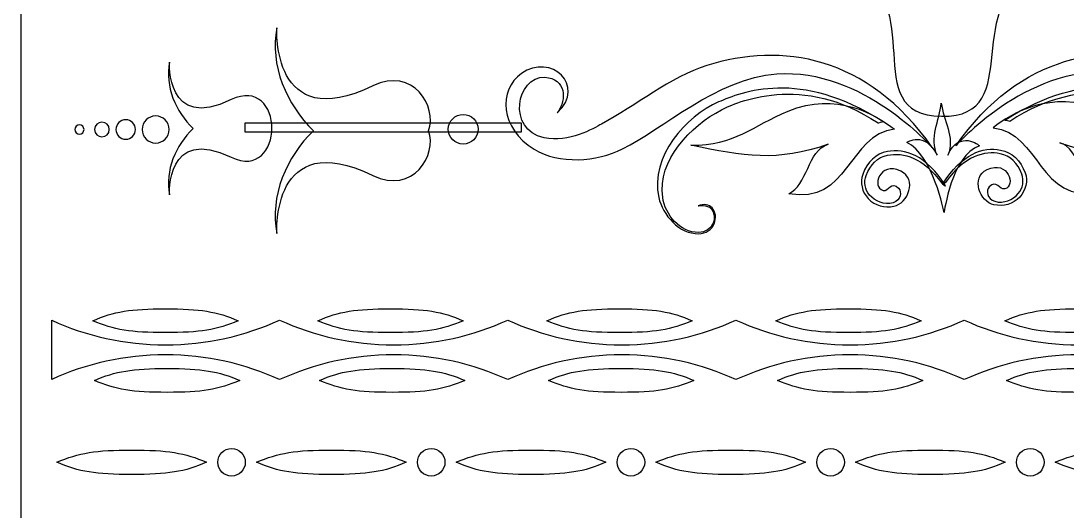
# Model space of a CAD drawing. Header units: millimetres. Extents: x -106 to 106, y -106 to 106.
# Drawn here: x -106.01 to -58.13, y -78.25 to -55.84 of the extents above; entities that cross this region are included whole.
import ezdxf

# ---------------------------------------------------------------- set-up
doc = ezdxf.new("R2010")
doc.units = ezdxf.units.MM
doc.header["$MEASUREMENT"] = 0
doc.layers.add('layer 1', color=7, linetype='Continuous')

msp = doc.modelspace()

# ---------------------------------------------------------------- linework, layer by layer
at = {"layer": 'layer 1', "color": 7}
msp.add_open_spline([(105.6569, -105.6569), (105.6569, -105.6569), (-106.0097, -105.6569), (-106.0097, -105.6569), (-106.0097, -105.6569), (-106.0097, -105.6569), (-106.0097, 106.0097), (-106.0097, 106.0097), (-106.0097, 106.0097), (-106.0097, 106.0097), (105.6569, 106.0097), (105.6569, 106.0097), (105.6569, 106.0097), (105.6569, 106.0097), (105.6569, -105.6569), (105.6569, -105.6569)], degree=3, knots=[0, 0, 0, 0, 0.2, 0.2, 0.2, 0.2, 0.4, 0.4, 0.4, 0.4, 0.6, 0.6, 0.6, 0.6, 1, 1, 1, 1], dxfattribs=at)
at = {"layer": 'layer 1', "color": 250}
for points, knots in [([(-64.8045, -55.2338), (-64.4992, -54.4965), (-64.0861, -53.7066), (-63.9159, -52.5129), (-63.9159, -52.5129), (-63.6841, -53.6794), (-63.1511, -54.6137), (-62.7735, -55.3919), (-62.7735, -55.3919), (-61.9881, -54.0352), (-60.7783, -53.1175), (-59.319, -53.5106), (-59.319, -53.5106), (-63.1801, -54.8393), (-59.8965, -60.2629), (-63.8753, -60.2037), (-63.8753, -60.2037), (-67.8539, -60.1444), (-64.3047, -54.8393), (-68.1651, -53.5106), (-68.1651, -53.5106), (-66.7633, -53.133), (-65.5901, -53.9653), (-64.8045, -55.2338)], [0, 0, 0, 0, 0.1428571, 0.1428571, 0.1428571, 0.1428572, 0.2857143, 0.2857143, 0.2857143, 0.2857143, 0.4285714, 0.4285714, 0.4285714, 0.4285714, 0.5714286, 0.5714286, 0.5714286, 0.5714286, 0.7142857, 0.7142857, 0.7142857, 0.7142857, 1, 1, 1, 1]), ([(-94.297, -56.1505), (-94.297, -56.1505), (-94.5609, -61.075), (-89.907, -58.8157), (-89.907, -58.8157), (-88.0469, -57.9158), (-86.954, -59.7658), (-87.3476, -60.8603), (-87.3476, -60.8603), (-86.954, -61.9538), (-88.0469, -63.8038), (-89.907, -62.9039), (-89.907, -62.9039), (-94.5609, -60.6457), (-94.297, -65.5691), (-94.297, -65.5691), (-94.297, -65.5691), (-94.6333, -63.8579), (-93.8514, -62.0396), (-92.6191, -60.8603), (-92.6191, -60.8603), (-93.8514, -59.68), (-94.6333, -57.8617), (-94.297, -56.1505)], [0, 0, 0, 0, 0.1428571, 0.1428571, 0.1428571, 0.1428572, 0.2857143, 0.2857143, 0.2857143, 0.2857143, 0.4285714, 0.4285714, 0.4285714, 0.4285714, 0.5714286, 0.5714286, 0.5714286, 0.5714286, 0.7142857, 0.7142857, 0.7142857, 0.7142857, 1, 1, 1, 1]), ([(-71.4147, -58.2658), (-74.1651, -58.467), (-76.6568, -60.7921), (-78.4729, -61.6968), (-78.4729, -61.6968), (-79.6575, -62.2866), (-81.3743, -62.4079), (-82.5213, -61.7126), (-82.5213, -61.7126), (-84.0908, -60.7604), (-84.1545, -58.9907), (-83.1043, -58.2483), (-83.1043, -58.2483), (-81.7514, -57.296), (-80.1131, -58.8012), (-81.4603, -60.04), (-81.4603, -60.04), (-80.9997, -59.4037), (-81.067, -58.4994), (-82.0354, -58.4105), (-82.0354, -58.4105), (-83.3241, -58.3933), (-83.7816, -60.8124), (-82.0683, -61.1835), (-82.0683, -61.1835), (-80.9194, -61.4329), (-79.8099, -60.7566), (-79.4296, -60.5551), (-79.4296, -60.5551), (-77.896, -59.7441), (-76.2556, -58.3878), (-74.618, -57.8793), (-74.618, -57.8793), (-71.1906, -56.8137), (-67.2699, -57.4063), (-64.3016, -61.6248), (-64.3016, -61.6248), (-64.3016, -61.6248), (-67.489, -57.9782), (-71.4147, -58.2658)], [0, 0, 0, 0, 0.0909091, 0.0909091, 0.0909091, 0.0909091, 0.1818182, 0.1818182, 0.1818182, 0.1818182, 0.2727273, 0.2727273, 0.2727273, 0.2727273, 0.3636364, 0.3636364, 0.3636364, 0.3636364, 0.4545455, 0.4545455, 0.4545455, 0.4545455, 0.5454545, 0.5454545, 0.5454545, 0.5454546, 0.6363636, 0.6363636, 0.6363636, 0.6363636, 0.7272727, 0.7272727, 0.7272727, 0.7272727, 0.8181818, 0.8181818, 0.8181818, 0.8181818, 1, 1, 1, 1]), ([(-56.1126, -58.1993), (-53.3622, -58.3998), (-50.8706, -60.7249), (-49.0548, -61.6296), (-49.0548, -61.6296), (-47.8699, -62.2201), (-46.1537, -62.3407), (-45.0063, -61.6455), (-45.0063, -61.6455), (-43.4366, -60.6939), (-43.3735, -58.9242), (-44.4238, -58.1814), (-44.4238, -58.1814), (-45.7763, -57.2295), (-47.415, -58.734), (-46.0674, -59.9729), (-46.0674, -59.9729), (-46.5277, -59.3369), (-46.4603, -58.4329), (-45.4923, -58.3433), (-45.4923, -58.3433), (-44.2033, -58.3265), (-43.7461, -60.7456), (-45.4594, -61.1163), (-45.4594, -61.1163), (-46.6086, -61.3664), (-47.7178, -60.6901), (-48.0978, -60.4879), (-48.0978, -60.4879), (-49.6317, -59.678), (-51.2721, -58.3209), (-52.9097, -57.8124), (-52.9097, -57.8124), (-56.3371, -56.7465), (-60.2574, -57.3388), (-63.2264, -61.5579), (-63.2264, -61.5579), (-63.2264, -61.5579), (-60.0387, -57.911), (-56.1126, -58.1993)], [0, 0, 0, 0, 0.0909091, 0.0909091, 0.0909091, 0.0909091, 0.1818182, 0.1818182, 0.1818182, 0.1818182, 0.2727273, 0.2727273, 0.2727273, 0.2727273, 0.3636364, 0.3636364, 0.3636364, 0.3636364, 0.4545455, 0.4545455, 0.4545455, 0.4545455, 0.5454545, 0.5454545, 0.5454545, 0.5454546, 0.6363636, 0.6363636, 0.6363636, 0.6363636, 0.7272727, 0.7272727, 0.7272727, 0.7272727, 0.8181818, 0.8181818, 0.8181818, 0.8181818, 1, 1, 1, 1]), ([(-99.2113, -57.7242), (-99.2113, -57.7242), (-99.3813, -60.8986), (-96.3817, -59.4423), (-96.3817, -59.4423), (-95.1826, -58.8629), (-94.5249, -59.7596), (-94.5249, -60.7552), (-94.5249, -60.7552), (-94.5249, -61.714), (-95.1826, -62.658), (-96.3817, -62.0785), (-96.3817, -62.0785), (-99.3813, -60.6216), (-99.2113, -63.7955), (-99.2113, -63.7955), (-99.2113, -63.7955), (-99.4283, -62.6928), (-98.925, -61.5211), (-98.1309, -60.7594), (-98.1309, -60.7594), (-98.925, -59.9994), (-99.4283, -58.8274), (-99.2113, -57.7242)], [0, 0, 0, 0, 0.1428571, 0.1428571, 0.1428571, 0.1428572, 0.2857143, 0.2857143, 0.2857143, 0.2857143, 0.4285714, 0.4285714, 0.4285714, 0.4285714, 0.5714286, 0.5714286, 0.5714286, 0.5714286, 0.7142857, 0.7142857, 0.7142857, 0.7142857, 1, 1, 1, 1]), ([(-74.9928, -65.5718), (-75.8675, -65.5908), (-76.6447, -64.713), (-76.819, -63.9096), (-76.819, -63.9096), (-77.2251, -62.033), (-75.5631, -60.194), (-74.078, -59.5488), (-74.078, -59.5488), (-73.0509, -59.1023), (-70.3726, -58.0085), (-66.5561, -60.4414), (-66.5561, -60.4414), (-66.538, -60.4531), (-66.7961, -60.4972), (-66.7793, -60.5089), (-66.7793, -60.5089), (-70.2387, -58.1873), (-73.2966, -59.5708), (-73.9441, -59.9057), (-73.9441, -59.9057), (-75.3628, -60.6395), (-76.874, -62.2104), (-76.6364, -63.9103), (-76.6364, -63.9103), (-76.5257, -64.6978), (-75.8386, -65.5315), (-74.9938, -65.5146), (-74.9938, -65.5146), (-74.6825, -65.5071), (-74.4426, -65.3538), (-74.3329, -65.0909), (-74.3329, -65.0909), (-74.2352, -64.8566), (-74.2795, -64.5941), (-74.4161, -64.4298), (-74.4161, -64.4298), (-74.589, -64.2234), (-75.0157, -64.2933), (-75.0157, -64.2933), (-75.0157, -64.2933), (-74.751, -64.1976), (-74.5225, -64.2341), (-74.3742, -64.3901), (-74.3742, -64.3901), (-74.2121, -64.5624), (-74.1732, -64.8587), (-74.2802, -65.113), (-74.2802, -65.113), (-74.3973, -65.3975), (-74.6585, -65.5656), (-74.9928, -65.5718)], [0, 0, 0, 0, 0.0714286, 0.0714286, 0.0714286, 0.0714286, 0.1428571, 0.1428571, 0.1428571, 0.1428572, 0.2142857, 0.2142857, 0.2142857, 0.2142857, 0.2857143, 0.2857143, 0.2857143, 0.2857143, 0.3571429, 0.3571429, 0.3571429, 0.3571429, 0.4285714, 0.4285714, 0.4285714, 0.4285714, 0.5, 0.5, 0.5, 0.5, 0.5714286, 0.5714286, 0.5714286, 0.5714286, 0.6428571, 0.6428571, 0.6428571, 0.6428572, 0.7142857, 0.7142857, 0.7142857, 0.7142857, 0.7857143, 0.7857143, 0.7857143, 0.7857143, 0.8571429, 0.8571429, 0.8571429, 0.8571429, 1, 1, 1, 1]), ([(-52.5349, -65.505), (-51.6598, -65.5239), (-50.883, -64.6465), (-50.7087, -63.8424), (-50.7087, -63.8424), (-50.3023, -61.9662), (-51.9649, -60.1275), (-53.4497, -59.482), (-53.4497, -59.482), (-54.4767, -59.0354), (-57.1548, -57.9416), (-60.9719, -60.3749), (-60.9719, -60.3749), (-60.9893, -60.3856), (-60.7316, -60.43), (-60.7484, -60.4414), (-60.7484, -60.4414), (-57.2889, -58.1204), (-54.2307, -59.5043), (-53.5836, -59.8389), (-53.5836, -59.8389), (-52.1649, -60.5726), (-50.6537, -62.144), (-50.8916, -63.8431), (-50.8916, -63.8431), (-51.0017, -64.6313), (-51.6886, -65.465), (-52.5332, -65.4478), (-52.5332, -65.4478), (-52.8451, -65.4399), (-53.0851, -65.2869), (-53.1945, -65.0237), (-53.1945, -65.0237), (-53.2921, -64.7898), (-53.2482, -64.5269), (-53.1113, -64.3633), (-53.1113, -64.3633), (-52.9387, -64.1559), (-52.512, -64.2268), (-52.512, -64.2268), (-52.512, -64.2268), (-52.7767, -64.1314), (-53.0057, -64.1669), (-53.1531, -64.323), (-53.1531, -64.323), (-53.3152, -64.4952), (-53.3548, -64.7915), (-53.2479, -65.0461), (-53.2479, -65.0461), (-53.13, -65.3314), (-52.8689, -65.4981), (-52.5349, -65.505)], [0, 0, 0, 0, 0.0714286, 0.0714286, 0.0714286, 0.0714286, 0.1428571, 0.1428571, 0.1428571, 0.1428572, 0.2142857, 0.2142857, 0.2142857, 0.2142857, 0.2857143, 0.2857143, 0.2857143, 0.2857143, 0.3571429, 0.3571429, 0.3571429, 0.3571429, 0.4285714, 0.4285714, 0.4285714, 0.4285714, 0.5, 0.5, 0.5, 0.5, 0.5714286, 0.5714286, 0.5714286, 0.5714286, 0.6428571, 0.6428571, 0.6428571, 0.6428572, 0.7142857, 0.7142857, 0.7142857, 0.7142857, 0.7857143, 0.7857143, 0.7857143, 0.7857143, 0.8571429, 0.8571429, 0.8571429, 0.8571429, 1, 1, 1, 1]), ([(-75.3506, -61.5256), (-72.9197, -62.0389), (-71.3908, -62.2983), (-69.07, -61.4818), (-69.07, -61.4818), (-69.9936, -61.7474), (-70.0255, -63.3973), (-70.8671, -63.7415), (-70.8671, -63.7415), (-68.1226, -64.2909), (-68.1627, -61.0219), (-66.0201, -60.7987), (-66.0201, -60.7987), (-66.8742, -60.1131), (-68.7058, -59.0513), (-70.8954, -59.9646), (-70.8954, -59.9646), (-72.5049, -60.636), (-73.3465, -61.5342), (-75.3506, -61.5256)], [0, 0, 0, 0, 0.1666667, 0.1666667, 0.1666667, 0.1666667, 0.3333333, 0.3333333, 0.3333333, 0.3333333, 0.5, 0.5, 0.5, 0.5, 0.6666667, 0.6666667, 0.6666667, 0.6666667, 1, 1, 1, 1]), ([(-52.1775, -61.4587), (-54.6075, -61.972), (-56.1366, -62.2315), (-58.4577, -61.415), (-58.4577, -61.415), (-57.5337, -61.6806), (-57.5026, -63.3308), (-56.6609, -63.6743), (-56.6609, -63.6743), (-59.4051, -64.2244), (-59.365, -60.9547), (-61.5076, -60.7318), (-61.5076, -60.7318), (-60.6531, -60.0466), (-58.8219, -58.9845), (-56.6327, -59.8974), (-56.6327, -59.8974), (-55.0228, -60.5689), (-54.1808, -61.4677), (-52.1775, -61.4587)], [0, 0, 0, 0, 0.1666667, 0.1666667, 0.1666667, 0.1666667, 0.3333333, 0.3333333, 0.3333333, 0.3333333, 0.5, 0.5, 0.5, 0.5, 0.6666667, 0.6666667, 0.6666667, 0.6666667, 1, 1, 1, 1]), ([(-62.1386, -61.5459), (-62.1386, -61.5459), (-63.0433, -60.7904), (-63.5828, -61.9741), (-63.5828, -61.9741), (-63.2433, -61.1618), (-63.7897, -60.3808), (-63.888, -59.6005), (-63.888, -59.6005), (-63.9588, -60.4011), (-64.4494, -61.1938), (-64.0667, -61.9869), (-64.0667, -61.9869), (-64.6687, -60.8334), (-65.4604, -61.3981), (-65.4604, -61.3981), (-65.4604, -61.3981), (-64.2699, -61.9621), (-63.7549, -64.5986), (-63.7549, -64.5986), (-63.7549, -64.5986), (-63.7549, -64.5986), (-63.4229, -62.0151), (-62.1386, -61.5459)], [0, 0, 0, 0, 0.1428571, 0.1428571, 0.1428571, 0.1428572, 0.2857143, 0.2857143, 0.2857143, 0.2857143, 0.4285714, 0.4285714, 0.4285714, 0.4285714, 0.5714286, 0.5714286, 0.5714286, 0.5714286, 0.7142857, 0.7142857, 0.7142857, 0.7142857, 1, 1, 1, 1]), ([(-99.2228, -60.8066), (-99.2228, -61.1476), (-99.4988, -61.425), (-99.8412, -61.425), (-99.8412, -61.425), (-100.1826, -61.425), (-100.4596, -61.1476), (-100.4596, -60.8066), (-100.4596, -60.8066), (-100.4596, -60.4652), (-100.1826, -60.1875), (-99.8412, -60.1875), (-99.8412, -60.1875), (-99.4988, -60.1875), (-99.2228, -60.4652), (-99.2228, -60.8066)], [0, 0, 0, 0, 0.2, 0.2, 0.2, 0.2, 0.4, 0.4, 0.4, 0.4, 0.6, 0.6, 0.6, 0.6, 1, 1, 1, 1]), ([(-86.4477, -60.7952), (-86.4477, -61.1718), (-86.1433, -61.4749), (-85.7677, -61.4749), (-85.7677, -61.4749), (-85.3925, -61.4749), (-85.0881, -61.1718), (-85.0881, -60.7952), (-85.0881, -60.7952), (-85.0881, -60.4204), (-85.3925, -60.1158), (-85.7677, -60.1158), (-85.7677, -60.1158), (-86.1433, -60.1158), (-86.4477, -60.4204), (-86.4477, -60.7952)], [0, 0, 0, 0, 0.2, 0.2, 0.2, 0.2, 0.4, 0.4, 0.4, 0.4, 0.6, 0.6, 0.6, 0.6, 1, 1, 1, 1]), ([(-103.1218, -60.8066), (-103.1218, -60.9216), (-103.2159, -61.016), (-103.3301, -61.016), (-103.3301, -61.016), (-103.4465, -61.016), (-103.5402, -60.9216), (-103.5402, -60.8066), (-103.5402, -60.8066), (-103.5402, -60.6912), (-103.4465, -60.5968), (-103.3301, -60.5968), (-103.3301, -60.5968), (-103.2159, -60.5968), (-103.1218, -60.6912), (-103.1218, -60.8066)], [0, 0, 0, 0, 0.2, 0.2, 0.2, 0.2, 0.4, 0.4, 0.4, 0.4, 0.6, 0.6, 0.6, 0.6, 1, 1, 1, 1]), ([(-101.9658, -60.8066), (-101.9658, -60.9916), (-102.1159, -61.1415), (-102.3008, -61.1415), (-102.3008, -61.1415), (-102.486, -61.1415), (-102.6359, -60.9916), (-102.6359, -60.8066), (-102.6359, -60.8066), (-102.6359, -60.6216), (-102.486, -60.4714), (-102.3008, -60.4714), (-102.3008, -60.4714), (-102.1159, -60.4714), (-101.9658, -60.6216), (-101.9658, -60.8066)], [0, 0, 0, 0, 0.2, 0.2, 0.2, 0.2, 0.4, 0.4, 0.4, 0.4, 0.6, 0.6, 0.6, 0.6, 1, 1, 1, 1]), ([(-100.7676, -60.8066), (-100.7676, -61.0536), (-100.9672, -61.2531), (-101.2139, -61.2531), (-101.2139, -61.2531), (-101.4606, -61.2531), (-101.6601, -61.0536), (-101.6601, -60.8066), (-101.6601, -60.8066), (-101.6601, -60.5599), (-101.4606, -60.3597), (-101.2139, -60.3597), (-101.2139, -60.3597), (-100.9672, -60.3597), (-100.7676, -60.5599), (-100.7676, -60.8066)], [0, 0, 0, 0, 0.2, 0.2, 0.2, 0.2, 0.4, 0.4, 0.4, 0.4, 0.6, 0.6, 0.6, 0.6, 1, 1, 1, 1]), ([(-83.1031, -60.9086), (-83.1031, -60.9086), (-95.7659, -60.9086), (-95.7659, -60.9086), (-95.7659, -60.9086), (-95.7659, -60.9086), (-95.7659, -60.5182), (-95.7659, -60.5182), (-95.7659, -60.5182), (-95.7659, -60.5182), (-83.1031, -60.5182), (-83.1031, -60.5182), (-83.1031, -60.5182), (-83.1031, -60.5182), (-83.1031, -60.9086), (-83.1031, -60.9086)], [0, 0, 0, 0, 0.2, 0.2, 0.2, 0.2, 0.4, 0.4, 0.4, 0.4, 0.6, 0.6, 0.6, 0.6, 1, 1, 1, 1]), ([(-67.4811, -62.8574), (-67.2761, -62.288), (-66.8756, -61.9169), (-66.3544, -61.8139), (-66.3544, -61.8139), (-65.5584, -61.6561), (-64.5774, -61.9734), (-63.6986, -63.3797), (-63.6986, -63.3797), (-63.6726, -63.4211), (-63.8505, -63.2791), (-63.8655, -63.2578), (-63.8655, -63.2578), (-64.6945, -62.0826), (-65.6289, -61.8401), (-66.3442, -61.981), (-66.3442, -61.981), (-66.7881, -62.0692), (-67.1492, -62.4141), (-67.3274, -62.9112), (-67.3274, -62.9112), (-67.4312, -63.1992), (-67.395, -63.5589), (-67.1664, -63.8065), (-67.1664, -63.8065), (-66.9226, -64.0718), (-66.496, -64.2854), (-66.0888, -64.158), (-66.0888, -64.158), (-65.7207, -64.0415), (-65.6809, -63.667), (-65.84, -63.4927), (-65.84, -63.4927), (-66.1647, -63.1368), (-66.3022, -63.6533), (-66.5478, -63.5912), (-66.5478, -63.5912), (-67.0854, -63.4559), (-66.7013, -62.2483), (-65.7436, -62.7055), (-65.7436, -62.7055), (-64.9643, -63.0776), (-65.4097, -64.1897), (-66.0548, -64.3161), (-66.0548, -64.3161), (-66.4831, -64.3998), (-66.9271, -64.2947), (-67.2301, -63.9647), (-67.2301, -63.9647), (-67.5179, -63.6526), (-67.6137, -63.2288), (-67.4811, -62.8574)], [0, 0, 0, 0, 0.0714286, 0.0714286, 0.0714286, 0.0714286, 0.1428571, 0.1428571, 0.1428571, 0.1428572, 0.2142857, 0.2142857, 0.2142857, 0.2142857, 0.2857143, 0.2857143, 0.2857143, 0.2857143, 0.3571429, 0.3571429, 0.3571429, 0.3571429, 0.4285714, 0.4285714, 0.4285714, 0.4285714, 0.5, 0.5, 0.5, 0.5, 0.5714286, 0.5714286, 0.5714286, 0.5714286, 0.6428571, 0.6428571, 0.6428571, 0.6428572, 0.7142857, 0.7142857, 0.7142857, 0.7142857, 0.7857143, 0.7857143, 0.7857143, 0.7857143, 0.8571429, 0.8571429, 0.8571429, 0.8571429, 1, 1, 1, 1]), ([(-60.0469, -62.7913), (-60.2516, -62.2211), (-60.6516, -61.8501), (-61.173, -61.7468), (-61.173, -61.7468), (-61.9693, -61.5893), (-62.9499, -61.9069), (-63.8291, -63.3126), (-63.8291, -63.3126), (-63.8548, -63.3539), (-63.6769, -63.2123), (-63.6622, -63.1906), (-63.6622, -63.1906), (-62.8328, -62.0151), (-61.8985, -61.7733), (-61.1838, -61.9142), (-61.1838, -61.9142), (-60.7399, -62.002), (-60.3782, -62.3472), (-60.2002, -62.844), (-60.2002, -62.844), (-60.0969, -63.132), (-60.1331, -63.4917), (-60.3613, -63.7394), (-60.3613, -63.7394), (-60.605, -64.005), (-61.0321, -64.2186), (-61.4386, -64.0908), (-61.4386, -64.0908), (-61.8069, -63.975), (-61.8465, -63.5999), (-61.6877, -63.4255), (-61.6877, -63.4255), (-61.3633, -63.07), (-61.2255, -63.5868), (-60.9798, -63.5248), (-60.9798, -63.5248), (-60.4419, -63.3887), (-60.8259, -62.1815), (-61.7841, -62.6387), (-61.7841, -62.6387), (-62.563, -63.0108), (-62.1174, -64.1228), (-61.4725, -64.2486), (-61.4725, -64.2486), (-61.0443, -64.333), (-60.6009, -64.2276), (-60.2972, -63.8978), (-60.2972, -63.8978), (-60.0094, -63.5857), (-59.914, -63.1616), (-60.0469, -62.7913)], [0, 0, 0, 0, 0.0714286, 0.0714286, 0.0714286, 0.0714286, 0.1428571, 0.1428571, 0.1428571, 0.1428572, 0.2142857, 0.2142857, 0.2142857, 0.2142857, 0.2857143, 0.2857143, 0.2857143, 0.2857143, 0.3571429, 0.3571429, 0.3571429, 0.3571429, 0.4285714, 0.4285714, 0.4285714, 0.4285714, 0.5, 0.5, 0.5, 0.5, 0.5714286, 0.5714286, 0.5714286, 0.5714286, 0.6428571, 0.6428571, 0.6428571, 0.6428572, 0.7142857, 0.7142857, 0.7142857, 0.7142857, 0.7857143, 0.7857143, 0.7857143, 0.7857143, 0.8571429, 0.8571429, 0.8571429, 0.8571429, 1, 1, 1, 1])]:
    msp.add_open_spline(points, degree=3, knots=knots, dxfattribs=at)
at = {"layer": 'layer 1'}
for points, knots in [([(-99.3946, -69.0042), (-100.9738, -69.0042), (-101.7581, -69.1275), (-102.7198, -69.5489), (-102.7198, -69.5489), (-101.7581, -69.9702), (-100.9738, -70.0939), (-99.3946, -70.0939), (-99.3946, -70.0939), (-97.8155, -70.0939), (-97.0314, -69.9702), (-96.0694, -69.5489), (-96.0694, -69.5489), (-97.0314, -69.1275), (-97.8155, -69.0042), (-99.3946, -69.0042)], [0, 0, 0, 0, 0.2, 0.2, 0.2, 0.2, 0.4, 0.4, 0.4, 0.4, 0.6, 0.6, 0.6, 0.6, 1, 1, 1, 1]), ([(-89.0949, -69.0042), (-90.6742, -69.0042), (-91.4584, -69.1275), (-92.4201, -69.5489), (-92.4201, -69.5489), (-91.4584, -69.9702), (-90.6742, -70.0939), (-89.0949, -70.0939), (-89.0949, -70.0939), (-87.5159, -70.0939), (-86.7318, -69.9702), (-85.7699, -69.5489), (-85.7699, -69.5489), (-86.7318, -69.1275), (-87.5159, -69.0042), (-89.0949, -69.0042)], [0, 0, 0, 0, 0.2, 0.2, 0.2, 0.2, 0.4, 0.4, 0.4, 0.4, 0.6, 0.6, 0.6, 0.6, 1, 1, 1, 1]), ([(-78.6124, -69.0042), (-80.1918, -69.0042), (-80.9759, -69.1275), (-81.9376, -69.5489), (-81.9376, -69.5489), (-80.9759, -69.9702), (-80.1918, -70.0939), (-78.6124, -70.0939), (-78.6124, -70.0939), (-77.0335, -70.0939), (-76.2492, -69.9702), (-75.2873, -69.5489), (-75.2873, -69.5489), (-76.2492, -69.1275), (-77.0335, -69.0042), (-78.6124, -69.0042)], [0, 0, 0, 0, 0.2, 0.2, 0.2, 0.2, 0.4, 0.4, 0.4, 0.4, 0.6, 0.6, 0.6, 0.6, 1, 1, 1, 1]), ([(-68.1298, -69.0042), (-69.7094, -69.0042), (-70.4935, -69.1275), (-71.4552, -69.5489), (-71.4552, -69.5489), (-70.4935, -69.9702), (-69.7094, -70.0939), (-68.1298, -70.0939), (-68.1298, -70.0939), (-66.5509, -70.0939), (-65.7668, -69.9702), (-64.8049, -69.5489), (-64.8049, -69.5489), (-65.7668, -69.1275), (-66.5509, -69.0042), (-68.1298, -69.0042)], [0, 0, 0, 0, 0.2, 0.2, 0.2, 0.2, 0.4, 0.4, 0.4, 0.4, 0.6, 0.6, 0.6, 0.6, 1, 1, 1, 1]), ([(-57.6474, -69.0042), (-59.2266, -69.0042), (-60.0111, -69.1275), (-60.9728, -69.5489), (-60.9728, -69.5489), (-60.0111, -69.9702), (-59.2266, -70.0939), (-57.6474, -70.0939), (-57.6474, -70.0939), (-56.0684, -70.0939), (-55.2842, -69.9702), (-54.3222, -69.5489), (-54.3222, -69.5489), (-55.2842, -69.1275), (-56.0684, -69.0042), (-57.6474, -69.0042)], [0, 0, 0, 0, 0.2, 0.2, 0.2, 0.2, 0.4, 0.4, 0.4, 0.4, 0.6, 0.6, 0.6, 0.6, 1, 1, 1, 1]), ([(104.2637, -69.5216), (102.6845, -70.2472), (100.913, -70.654), (99.0409, -70.654), (99.0409, -70.654), (97.1696, -70.654), (95.3974, -70.2472), (93.8185, -69.5216), (93.8185, -69.5216), (92.2393, -70.2472), (90.4678, -70.654), (88.5954, -70.654), (88.5954, -70.654), (86.7244, -70.654), (84.9525, -70.2472), (83.373, -69.5216), (83.373, -69.5216), (81.7937, -70.2472), (80.0226, -70.654), (78.1506, -70.654), (78.1506, -70.654), (76.2788, -70.654), (74.507, -70.2472), (72.9278, -69.5216), (72.9278, -69.5216), (71.3489, -70.2472), (69.5778, -70.654), (67.7057, -70.654), (67.7057, -70.654), (65.8333, -70.654), (64.0622, -70.2472), (62.483, -69.5216), (62.483, -69.5216), (60.9041, -70.2472), (59.1326, -70.654), (57.2605, -70.654), (57.2605, -70.654), (55.3888, -70.654), (53.617, -70.2472), (52.0378, -69.5216), (52.0378, -69.5216), (50.4585, -70.2472), (48.6874, -70.654), (46.8157, -70.654), (46.8157, -70.654), (44.9436, -70.654), (43.1725, -70.2472), (41.5929, -69.5216), (41.5929, -69.5216), (40.0137, -70.2472), (38.2422, -70.654), (36.3702, -70.654), (36.3702, -70.654), (34.4984, -70.654), (32.727, -70.2472), (31.1478, -69.5216), (31.1478, -69.5216), (29.5689, -70.2472), (27.7967, -70.654), (25.9253, -70.654), (25.9253, -70.654), (24.0533, -70.654), (22.2821, -70.2472), (20.7026, -69.5216), (20.7026, -69.5216), (19.123, -70.2472), (17.3519, -70.654), (15.4805, -70.654), (15.4805, -70.654), (13.6084, -70.654), (11.8366, -70.2472), (10.2574, -69.5216), (10.2574, -69.5216), (8.6781, -70.2472), (6.9063, -70.654), (5.0346, -70.654), (5.0346, -70.654), (3.1777, -70.654), (1.4193, -70.2527), (-0.151, -69.5371), (-0.151, -69.5371), (-0.151, -69.5371), (-0.151, -69.5278), (-0.151, -69.5278), (-0.151, -69.5278), (-0.1557, -69.5258), (-0.1607, -69.5237), (-0.1653, -69.5216), (-0.1653, -69.5216), (-1.7445, -70.2472), (-3.5162, -70.654), (-5.3881, -70.654), (-5.3881, -70.654), (-7.2596, -70.654), (-9.0316, -70.2472), (-10.6108, -69.5216), (-10.6108, -69.5216), (-12.1901, -70.2472), (-13.9614, -70.654), (-15.8338, -70.654), (-15.8338, -70.654), (-17.7046, -70.654), (-19.4766, -70.2472), (-21.0562, -69.5216), (-21.0562, -69.5216), (-22.6353, -70.2472), (-24.4064, -70.654), (-26.279, -70.654), (-26.279, -70.654), (-28.1503, -70.654), (-29.922, -70.2472), (-31.5016, -69.5216), (-31.5016, -69.5216), (-33.0805, -70.2472), (-34.8514, -70.654), (-36.7234, -70.654), (-36.7234, -70.654), (-38.5959, -70.654), (-40.367, -70.2472), (-41.9462, -69.5216), (-41.9462, -69.5216), (-43.5255, -70.2472), (-45.2966, -70.654), (-47.1685, -70.654), (-47.1685, -70.654), (-49.0405, -70.654), (-50.812, -70.2472), (-52.3912, -69.5216), (-52.3912, -69.5216), (-53.9708, -70.2472), (-55.7419, -70.654), (-57.6135, -70.654), (-57.6135, -70.654), (-59.4856, -70.654), (-61.2568, -70.2472), (-62.8363, -69.5216), (-62.8363, -69.5216), (-64.4155, -70.2472), (-66.187, -70.654), (-68.059, -70.654), (-68.059, -70.654), (-69.9311, -70.654), (-71.7022, -70.2472), (-73.2813, -69.5216), (-73.2813, -69.5216), (-74.8607, -70.2472), (-76.6323, -70.654), (-78.5039, -70.654), (-78.5039, -70.654), (-80.3759, -70.654), (-82.1472, -70.2472), (-83.7266, -69.5216), (-83.7266, -69.5216), (-85.3062, -70.2472), (-87.0773, -70.654), (-88.9489, -70.654), (-88.9489, -70.654), (-90.8209, -70.654), (-92.5928, -70.2472), (-94.1716, -69.5216), (-94.1716, -69.5216), (-95.751, -70.2472), (-97.5229, -70.654), (-99.3942, -70.654), (-99.3942, -70.654), (-101.2587, -70.654), (-103.0236, -70.2496), (-104.5986, -69.5296), (-104.5986, -69.5296), (-104.5986, -69.5296), (-104.5986, -72.2353), (-104.5986, -72.2353), (-104.5986, -72.2353), (-103.0236, -71.5153), (-101.2587, -71.1108), (-99.3942, -71.1108), (-99.3942, -71.1108), (-97.5229, -71.1108), (-95.751, -71.5181), (-94.1716, -72.2436), (-94.1716, -72.2436), (-92.5928, -71.5181), (-90.8209, -71.1108), (-88.9489, -71.1108), (-88.9489, -71.1108), (-87.0773, -71.1108), (-85.3062, -71.5181), (-83.7266, -72.2436), (-83.7266, -72.2436), (-82.1472, -71.5181), (-80.3759, -71.1108), (-78.5039, -71.1108), (-78.5039, -71.1108), (-76.6323, -71.1108), (-74.8607, -71.5181), (-73.2813, -72.2436), (-73.2813, -72.2436), (-71.7022, -71.5181), (-69.9311, -71.1108), (-68.059, -71.1108), (-68.059, -71.1108), (-66.187, -71.1108), (-64.4155, -71.5181), (-62.8363, -72.2436), (-62.8363, -72.2436), (-61.2568, -71.5181), (-59.4856, -71.1108), (-57.6135, -71.1108), (-57.6135, -71.1108), (-55.7419, -71.1108), (-53.9708, -71.5181), (-52.3912, -72.2436), (-52.3912, -72.2436), (-50.812, -71.5181), (-49.0405, -71.1108), (-47.1685, -71.1108), (-47.1685, -71.1108), (-45.2966, -71.1108), (-43.5255, -71.5181), (-41.9462, -72.2436), (-41.9462, -72.2436), (-40.367, -71.5181), (-38.5959, -71.1108), (-36.7234, -71.1108), (-36.7234, -71.1108), (-34.8514, -71.1108), (-33.0805, -71.5181), (-31.5016, -72.2436), (-31.5016, -72.2436), (-29.922, -71.5181), (-28.1503, -71.1108), (-26.279, -71.1108), (-26.279, -71.1108), (-24.4064, -71.1108), (-22.6353, -71.5181), (-21.0562, -72.2436), (-21.0562, -72.2436), (-19.4766, -71.5181), (-17.7046, -71.1108), (-15.8338, -71.1108), (-15.8338, -71.1108), (-13.9614, -71.1108), (-12.1901, -71.5181), (-10.6108, -72.2436), (-10.6108, -72.2436), (-9.0316, -71.5181), (-7.2596, -71.1108), (-5.3881, -71.1108), (-5.3881, -71.1108), (-3.5162, -71.1108), (-1.7445, -71.5181), (-0.1653, -72.2436), (-0.1653, -72.2436), (-0.1607, -72.2412), (-0.1557, -72.2395), (-0.151, -72.2374), (-0.151, -72.2374), (-0.151, -72.2374), (-0.151, -72.2277), (-0.151, -72.2277), (-0.151, -72.2277), (1.4193, -71.5126), (3.1777, -71.1108), (5.0346, -71.1108), (5.0346, -71.1108), (6.9063, -71.1108), (8.6781, -71.5181), (10.2574, -72.2436), (10.2574, -72.2436), (11.8366, -71.5181), (13.6084, -71.1108), (15.4805, -71.1108), (15.4805, -71.1108), (17.3519, -71.1108), (19.123, -71.5181), (20.7026, -72.2436), (20.7026, -72.2436), (22.2821, -71.5181), (24.0533, -71.1108), (25.9253, -71.1108), (25.9253, -71.1108), (27.7967, -71.1108), (29.5689, -71.5181), (31.1478, -72.2436), (31.1478, -72.2436), (32.727, -71.5181), (34.4984, -71.1108), (36.3702, -71.1108), (36.3702, -71.1108), (38.2422, -71.1108), (40.0137, -71.5181), (41.5929, -72.2436), (41.5929, -72.2436), (43.1725, -71.5181), (44.9436, -71.1108), (46.8157, -71.1108), (46.8157, -71.1108), (48.6874, -71.1108), (50.4585, -71.5181), (52.0378, -72.2436), (52.0378, -72.2436), (53.617, -71.5181), (55.3888, -71.1108), (57.2605, -71.1108), (57.2605, -71.1108), (59.1326, -71.1108), (60.9041, -71.5181), (62.483, -72.2436), (62.483, -72.2436), (64.0622, -71.5181), (65.8333, -71.1108), (67.7057, -71.1108), (67.7057, -71.1108), (69.5778, -71.1108), (71.3489, -71.5181), (72.9278, -72.2436), (72.9278, -72.2436), (74.507, -71.5181), (76.2788, -71.1108), (78.1506, -71.1108), (78.1506, -71.1108), (80.0226, -71.1108), (81.7937, -71.5181), (83.373, -72.2436), (83.373, -72.2436), (84.9525, -71.5181), (86.7244, -71.1108), (88.5954, -71.1108), (88.5954, -71.1108), (90.4678, -71.1108), (92.2393, -71.5181), (93.8185, -72.2436), (93.8185, -72.2436), (95.3974, -71.5181), (97.1696, -71.1108), (99.0409, -71.1108), (99.0409, -71.1108), (100.913, -71.1108), (102.6845, -71.5181), (104.2637, -72.2436), (104.2637, -72.2436), (104.2685, -72.2412), (104.2733, -72.2395), (104.2782, -72.2374), (104.2782, -72.2374), (104.2782, -72.2374), (104.2782, -69.5278), (104.2782, -69.5278), (104.2782, -69.5278), (104.2733, -69.5258), (104.2685, -69.5237), (104.2637, -69.5216)], [0, 0, 0, 0, 0.011236, 0.011236, 0.011236, 0.011236, 0.0224719, 0.0224719, 0.0224719, 0.0224719, 0.0337079, 0.0337079, 0.0337079, 0.0337079, 0.0449438, 0.0449438, 0.0449438, 0.0449438, 0.0561798, 0.0561798, 0.0561798, 0.0561798, 0.0674157, 0.0674157, 0.0674157, 0.0674157, 0.0786517, 0.0786517, 0.0786517, 0.0786517, 0.0898876, 0.0898876, 0.0898876, 0.0898877, 0.1011236, 0.1011236, 0.1011236, 0.1011236, 0.1123596, 0.1123596, 0.1123596, 0.1123596, 0.1235955, 0.1235955, 0.1235955, 0.1235955, 0.1348315, 0.1348315, 0.1348315, 0.1348315, 0.1460674, 0.1460674, 0.1460674, 0.1460674, 0.1573034, 0.1573034, 0.1573034, 0.1573034, 0.1685393, 0.1685393, 0.1685393, 0.1685393, 0.1797753, 0.1797753, 0.1797753, 0.1797753, 0.1910112, 0.1910112, 0.1910112, 0.1910112, 0.2022472, 0.2022472, 0.2022472, 0.2022472, 0.2134831, 0.2134831, 0.2134831, 0.2134832, 0.2247191, 0.2247191, 0.2247191, 0.2247191, 0.2359551, 0.2359551, 0.2359551, 0.2359551, 0.247191, 0.247191, 0.247191, 0.247191, 0.258427, 0.258427, 0.258427, 0.258427, 0.2696629, 0.2696629, 0.2696629, 0.2696629, 0.2808989, 0.2808989, 0.2808989, 0.2808989, 0.2921348, 0.2921348, 0.2921348, 0.2921348, 0.3033708, 0.3033708, 0.3033708, 0.3033708, 0.3146067, 0.3146067, 0.3146067, 0.3146068, 0.3258427, 0.3258427, 0.3258427, 0.3258427, 0.3370787, 0.3370787, 0.3370787, 0.3370787, 0.3483146, 0.3483146, 0.3483146, 0.3483146, 0.3595506, 0.3595506, 0.3595506, 0.3595506, 0.3707865, 0.3707865, 0.3707865, 0.3707865, 0.3820225, 0.3820225, 0.3820225, 0.3820225, 0.3932584, 0.3932584, 0.3932584, 0.3932584, 0.4044944, 0.4044944, 0.4044944, 0.4044944, 0.4157303, 0.4157303, 0.4157303, 0.4157303, 0.4269663, 0.4269663, 0.4269663, 0.4269663, 0.4382022, 0.4382022, 0.4382022, 0.4382023, 0.4494382, 0.4494382, 0.4494382, 0.4494382, 0.4606742, 0.4606742, 0.4606742, 0.4606742, 0.4719101, 0.4719101, 0.4719101, 0.4719101, 0.4831461, 0.4831461, 0.4831461, 0.4831461, 0.494382, 0.494382, 0.494382, 0.494382, 0.505618, 0.505618, 0.505618, 0.505618, 0.5168539, 0.5168539, 0.5168539, 0.5168539, 0.5280899, 0.5280899, 0.5280899, 0.5280899, 0.5393258, 0.5393258, 0.5393258, 0.5393259, 0.5505618, 0.5505618, 0.5505618, 0.5505618, 0.5617978, 0.5617978, 0.5617978, 0.5617978, 0.5730337, 0.5730337, 0.5730337, 0.5730337, 0.5842697, 0.5842697, 0.5842697, 0.5842697, 0.5955056, 0.5955056, 0.5955056, 0.5955056, 0.6067416, 0.6067416, 0.6067416, 0.6067416, 0.6179775, 0.6179775, 0.6179775, 0.6179775, 0.6292135, 0.6292135, 0.6292135, 0.6292135, 0.6404494, 0.6404494, 0.6404494, 0.6404494, 0.6516854, 0.6516854, 0.6516854, 0.6516854, 0.6629213, 0.6629213, 0.6629213, 0.6629214, 0.6741573, 0.6741573, 0.6741573, 0.6741573, 0.6853933, 0.6853933, 0.6853933, 0.6853933, 0.6966292, 0.6966292, 0.6966292, 0.6966292, 0.7078652, 0.7078652, 0.7078652, 0.7078652, 0.7191011, 0.7191011, 0.7191011, 0.7191011, 0.7303371, 0.7303371, 0.7303371, 0.7303371, 0.741573, 0.741573, 0.741573, 0.741573, 0.752809, 0.752809, 0.752809, 0.752809, 0.7640449, 0.7640449, 0.7640449, 0.764045, 0.7752809, 0.7752809, 0.7752809, 0.7752809, 0.7865169, 0.7865169, 0.7865169, 0.7865169, 0.7977528, 0.7977528, 0.7977528, 0.7977528, 0.8089888, 0.8089888, 0.8089888, 0.8089888, 0.8202247, 0.8202247, 0.8202247, 0.8202247, 0.8314607, 0.8314607, 0.8314607, 0.8314607, 0.8426966, 0.8426966, 0.8426966, 0.8426966, 0.8539326, 0.8539326, 0.8539326, 0.8539326, 0.8651685, 0.8651685, 0.8651685, 0.8651685, 0.8764045, 0.8764045, 0.8764045, 0.8764045, 0.8876404, 0.8876404, 0.8876404, 0.8876405, 0.8988764, 0.8988764, 0.8988764, 0.8988764, 0.9101124, 0.9101124, 0.9101124, 0.9101124, 0.9213483, 0.9213483, 0.9213483, 0.9213483, 0.9325843, 0.9325843, 0.9325843, 0.9325843, 0.9438202, 0.9438202, 0.9438202, 0.9438202, 0.9550562, 0.9550562, 0.9550562, 0.9550562, 0.9662921, 0.9662921, 0.9662921, 0.9662921, 0.9775281, 0.9775281, 0.9775281, 0.9775281, 1, 1, 1, 1]), ([(-99.3203, -71.7358), (-100.8995, -71.7358), (-101.6838, -71.8591), (-102.6455, -72.2804), (-102.6455, -72.2804), (-101.6838, -72.7018), (-100.8995, -72.8251), (-99.3203, -72.8251), (-99.3203, -72.8251), (-97.7413, -72.8251), (-96.9572, -72.7018), (-95.9953, -72.2804), (-95.9953, -72.2804), (-96.9572, -71.8591), (-97.7413, -71.7358), (-99.3203, -71.7358)], [0, 0, 0, 0, 0.2, 0.2, 0.2, 0.2, 0.4, 0.4, 0.4, 0.4, 0.6, 0.6, 0.6, 0.6, 1, 1, 1, 1]), ([(-89.0207, -71.7358), (-90.6001, -71.7358), (-91.3842, -71.8591), (-92.3459, -72.2804), (-92.3459, -72.2804), (-91.3842, -72.7018), (-90.6001, -72.8251), (-89.0207, -72.8251), (-89.0207, -72.8251), (-87.4416, -72.8251), (-86.6577, -72.7018), (-85.6957, -72.2804), (-85.6957, -72.2804), (-86.6577, -71.8591), (-87.4416, -71.7358), (-89.0207, -71.7358)], [0, 0, 0, 0, 0.2, 0.2, 0.2, 0.2, 0.4, 0.4, 0.4, 0.4, 0.6, 0.6, 0.6, 0.6, 1, 1, 1, 1]), ([(-78.5383, -71.7358), (-80.1177, -71.7358), (-80.9018, -71.8591), (-81.8635, -72.2804), (-81.8635, -72.2804), (-80.9018, -72.7018), (-80.1177, -72.8251), (-78.5383, -72.8251), (-78.5383, -72.8251), (-76.9592, -72.8251), (-76.1751, -72.7018), (-75.2133, -72.2804), (-75.2133, -72.2804), (-76.1751, -71.8591), (-76.9592, -71.7358), (-78.5383, -71.7358)], [0, 0, 0, 0, 0.2, 0.2, 0.2, 0.2, 0.4, 0.4, 0.4, 0.4, 0.6, 0.6, 0.6, 0.6, 1, 1, 1, 1]), ([(-68.0558, -71.7358), (-69.6351, -71.7358), (-70.4193, -71.8591), (-71.3809, -72.2804), (-71.3809, -72.2804), (-70.4193, -72.7018), (-69.6351, -72.8251), (-68.0558, -72.8251), (-68.0558, -72.8251), (-66.4769, -72.8251), (-65.6926, -72.7018), (-64.7307, -72.2804), (-64.7307, -72.2804), (-65.6926, -71.8591), (-66.4769, -71.7358), (-68.0558, -71.7358)], [0, 0, 0, 0, 0.2, 0.2, 0.2, 0.2, 0.4, 0.4, 0.4, 0.4, 0.6, 0.6, 0.6, 0.6, 1, 1, 1, 1]), ([(-57.5734, -71.7358), (-59.1524, -71.7358), (-59.9369, -71.8591), (-60.8986, -72.2804), (-60.8986, -72.2804), (-59.9369, -72.7018), (-59.1524, -72.8251), (-57.5734, -72.8251), (-57.5734, -72.8251), (-55.9941, -72.8251), (-55.21, -72.7018), (-54.2481, -72.2804), (-54.2481, -72.2804), (-55.21, -71.8591), (-55.9941, -71.7358), (-57.5734, -71.7358)], [0, 0, 0, 0, 0.2, 0.2, 0.2, 0.2, 0.4, 0.4, 0.4, 0.4, 0.6, 0.6, 0.6, 0.6, 1, 1, 1, 1]), ([(-100.9375, -75.4627), (-102.5646, -75.4627), (-103.373, -75.5895), (-104.3633, -76.0236), (-104.3633, -76.0236), (-103.373, -76.458), (-102.5646, -76.5851), (-100.9375, -76.5851), (-100.9375, -76.5851), (-99.31, -76.5851), (-98.5026, -76.458), (-97.5116, -76.0236), (-97.5116, -76.0236), (-98.5026, -75.5895), (-99.31, -75.4627), (-100.9375, -75.4627)], [0, 0, 0, 0, 0.2, 0.2, 0.2, 0.2, 0.4, 0.4, 0.4, 0.4, 0.6, 0.6, 0.6, 0.6, 1, 1, 1, 1]), ([(-95.7391, -76.0236), (-95.7391, -75.6763), (-96.0208, -75.3955), (-96.3679, -75.3955), (-96.3679, -75.3955), (-96.7153, -75.3955), (-96.9966, -75.6763), (-96.9966, -76.0236), (-96.9966, -76.0236), (-96.9966, -76.3715), (-96.7153, -76.6526), (-96.3679, -76.6526), (-96.3679, -76.6526), (-96.0208, -76.6526), (-95.7391, -76.3715), (-95.7391, -76.0236)], [0, 0, 0, 0, 0.2, 0.2, 0.2, 0.2, 0.4, 0.4, 0.4, 0.4, 0.6, 0.6, 0.6, 0.6, 1, 1, 1, 1]), ([(-91.7992, -76.5851), (-90.171, -76.5851), (-89.3635, -76.458), (-88.3727, -76.0236), (-88.3727, -76.0236), (-89.3635, -75.5895), (-90.171, -75.4627), (-91.7992, -75.4627), (-91.7992, -75.4627), (-93.4256, -75.4627), (-94.2338, -75.5895), (-95.2241, -76.0236), (-95.2241, -76.0236), (-94.2338, -76.458), (-93.4256, -76.5851), (-91.7992, -76.5851)], [0, 0, 0, 0, 0.2, 0.2, 0.2, 0.2, 0.4, 0.4, 0.4, 0.4, 0.6, 0.6, 0.6, 0.6, 1, 1, 1, 1]), ([(-87.858, -76.0236), (-87.858, -76.3715), (-87.5763, -76.6526), (-87.2289, -76.6526), (-87.2289, -76.6526), (-86.8818, -76.6526), (-86.6, -76.3715), (-86.6, -76.0236), (-86.6, -76.0236), (-86.6, -75.6763), (-86.8818, -75.3955), (-87.2289, -75.3955), (-87.2289, -75.3955), (-87.5763, -75.3955), (-87.858, -75.6763), (-87.858, -76.0236)], [0, 0, 0, 0, 0.2, 0.2, 0.2, 0.2, 0.4, 0.4, 0.4, 0.4, 0.6, 0.6, 0.6, 0.6, 1, 1, 1, 1]), ([(-82.6597, -75.4627), (-84.2866, -75.4627), (-85.094, -75.5895), (-86.0857, -76.0236), (-86.0857, -76.0236), (-85.094, -76.458), (-84.2866, -76.5851), (-82.6597, -76.5851), (-82.6597, -76.5851), (-81.0325, -76.5851), (-80.2245, -76.458), (-79.2332, -76.0236), (-79.2332, -76.0236), (-80.2245, -75.5895), (-81.0325, -75.4627), (-82.6597, -75.4627)], [0, 0, 0, 0, 0.2, 0.2, 0.2, 0.2, 0.4, 0.4, 0.4, 0.4, 0.6, 0.6, 0.6, 0.6, 1, 1, 1, 1]), ([(-78.719, -76.0236), (-78.719, -76.3715), (-78.4372, -76.6526), (-78.0899, -76.6526), (-78.0899, -76.6526), (-77.7426, -76.6526), (-77.4608, -76.3715), (-77.4608, -76.0236), (-77.4608, -76.0236), (-77.4608, -75.6763), (-77.7426, -75.3955), (-78.0899, -75.3955), (-78.0899, -75.3955), (-78.4372, -75.3955), (-78.719, -75.6763), (-78.719, -76.0236)], [0, 0, 0, 0, 0.2, 0.2, 0.2, 0.2, 0.4, 0.4, 0.4, 0.4, 0.6, 0.6, 0.6, 0.6, 1, 1, 1, 1]), ([(-73.5202, -75.4627), (-75.1476, -75.4627), (-75.9555, -75.5895), (-76.9463, -76.0236), (-76.9463, -76.0236), (-75.9555, -76.458), (-75.1476, -76.5851), (-73.5202, -76.5851), (-73.5202, -76.5851), (-71.8934, -76.5851), (-71.0852, -76.458), (-70.0944, -76.0236), (-70.0944, -76.0236), (-71.0852, -75.5895), (-71.8934, -75.4627), (-73.5202, -75.4627)], [0, 0, 0, 0, 0.2, 0.2, 0.2, 0.2, 0.4, 0.4, 0.4, 0.4, 0.6, 0.6, 0.6, 0.6, 1, 1, 1, 1]), ([(-69.5799, -76.0236), (-69.5799, -76.3715), (-69.298, -76.6526), (-68.9508, -76.6526), (-68.9508, -76.6526), (-68.6037, -76.6526), (-68.3217, -76.3715), (-68.3217, -76.0236), (-68.3217, -76.0236), (-68.3217, -75.6763), (-68.6037, -75.3955), (-68.9508, -75.3955), (-68.9508, -75.3955), (-69.298, -75.3955), (-69.5799, -75.6763), (-69.5799, -76.0236)], [0, 0, 0, 0, 0.2, 0.2, 0.2, 0.2, 0.4, 0.4, 0.4, 0.4, 0.6, 0.6, 0.6, 0.6, 1, 1, 1, 1]), ([(-64.3812, -75.4627), (-66.0083, -75.4627), (-66.8164, -75.5895), (-67.8074, -76.0236), (-67.8074, -76.0236), (-66.8164, -76.458), (-66.0083, -76.5851), (-64.3812, -76.5851), (-64.3812, -76.5851), (-62.7544, -76.5851), (-61.9464, -76.458), (-60.9552, -76.0236), (-60.9552, -76.0236), (-61.9464, -75.5895), (-62.7544, -75.4627), (-64.3812, -75.4627)], [0, 0, 0, 0, 0.2, 0.2, 0.2, 0.2, 0.4, 0.4, 0.4, 0.4, 0.6, 0.6, 0.6, 0.6, 1, 1, 1, 1]), ([(-60.4402, -76.0236), (-60.4402, -76.3715), (-60.1593, -76.6526), (-59.8116, -76.6526), (-59.8116, -76.6526), (-59.4645, -76.6526), (-59.1825, -76.3715), (-59.1825, -76.0236), (-59.1825, -76.0236), (-59.1825, -75.6763), (-59.4645, -75.3955), (-59.8116, -75.3955), (-59.8116, -75.3955), (-60.1593, -75.3955), (-60.4402, -75.6763), (-60.4402, -76.0236)], [0, 0, 0, 0, 0.2, 0.2, 0.2, 0.2, 0.4, 0.4, 0.4, 0.4, 0.6, 0.6, 0.6, 0.6, 1, 1, 1, 1]), ([(-55.2419, -75.4627), (-56.87, -75.4627), (-57.6774, -75.5895), (-58.6677, -76.0236), (-58.6677, -76.0236), (-57.6774, -76.458), (-56.87, -76.5851), (-55.2419, -76.5851), (-55.2419, -76.5851), (-53.6146, -76.5851), (-52.8071, -76.458), (-51.8169, -76.0236), (-51.8169, -76.0236), (-52.8071, -75.5895), (-53.6146, -75.4627), (-55.2419, -75.4627)], [0, 0, 0, 0, 0.2, 0.2, 0.2, 0.2, 0.4, 0.4, 0.4, 0.4, 0.6, 0.6, 0.6, 0.6, 1, 1, 1, 1])]:
    msp.add_open_spline(points, degree=3, knots=knots, dxfattribs=at)

doc.saveas('drawing.dxf')
